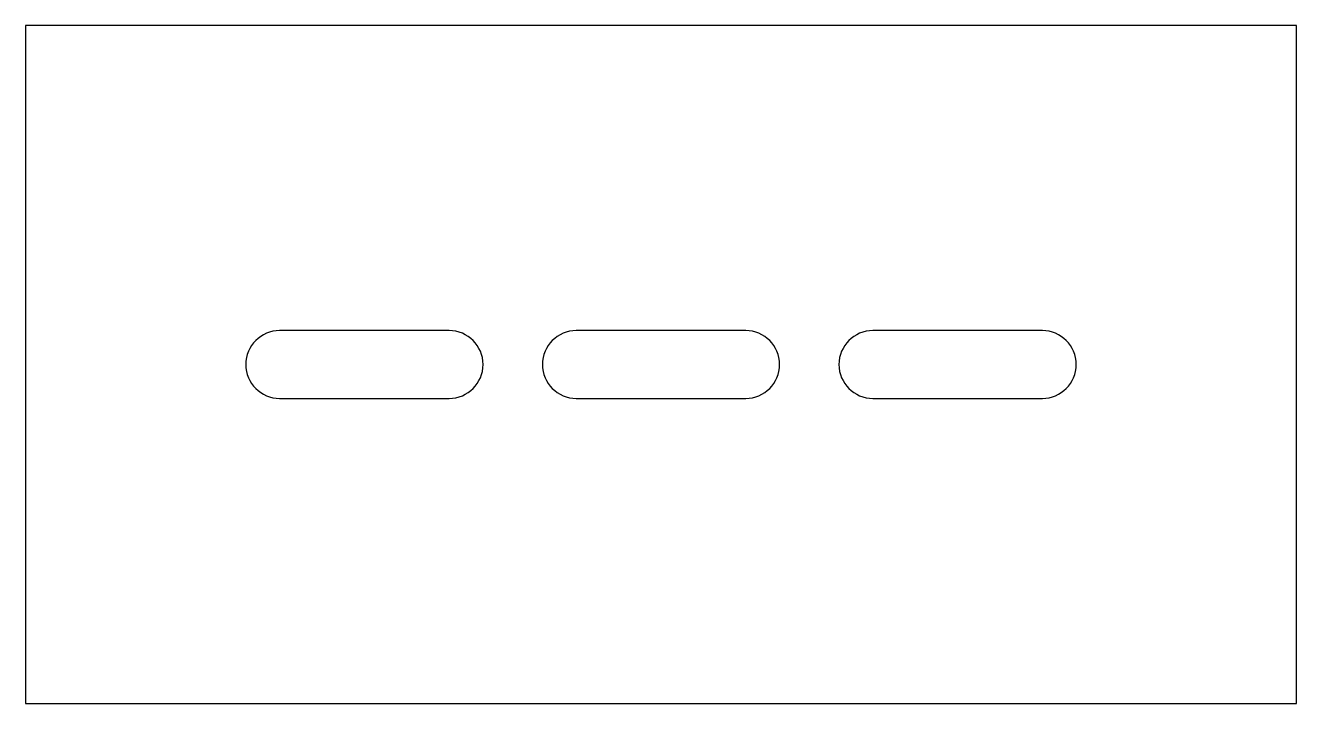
# Model space of a CAD drawing. Header units: millimetres. Extents: x 0 to 150, y 0 to 80.
import ezdxf

# ---------------------------------------------------------------- set-up
doc = ezdxf.new("R2010")
doc.units = ezdxf.units.MM

msp = doc.modelspace()

# ---------------------------------------------------------------- linework, layer by layer
msp.add_lwpolyline([(0, 0), (150, 0), (150, 80), (0, 80)], close=True)
for points in [[(30, 36), (50, 36, 1), (50, 44), (30, 44, 1)], [(65, 36), (85, 36, 1), (85, 44), (65, 44, 1)], [(100, 36), (120, 36, 1), (120, 44), (100, 44, 1)]]:
    msp.add_lwpolyline(points, format="xyb", close=True)

doc.saveas('drawing.dxf')
